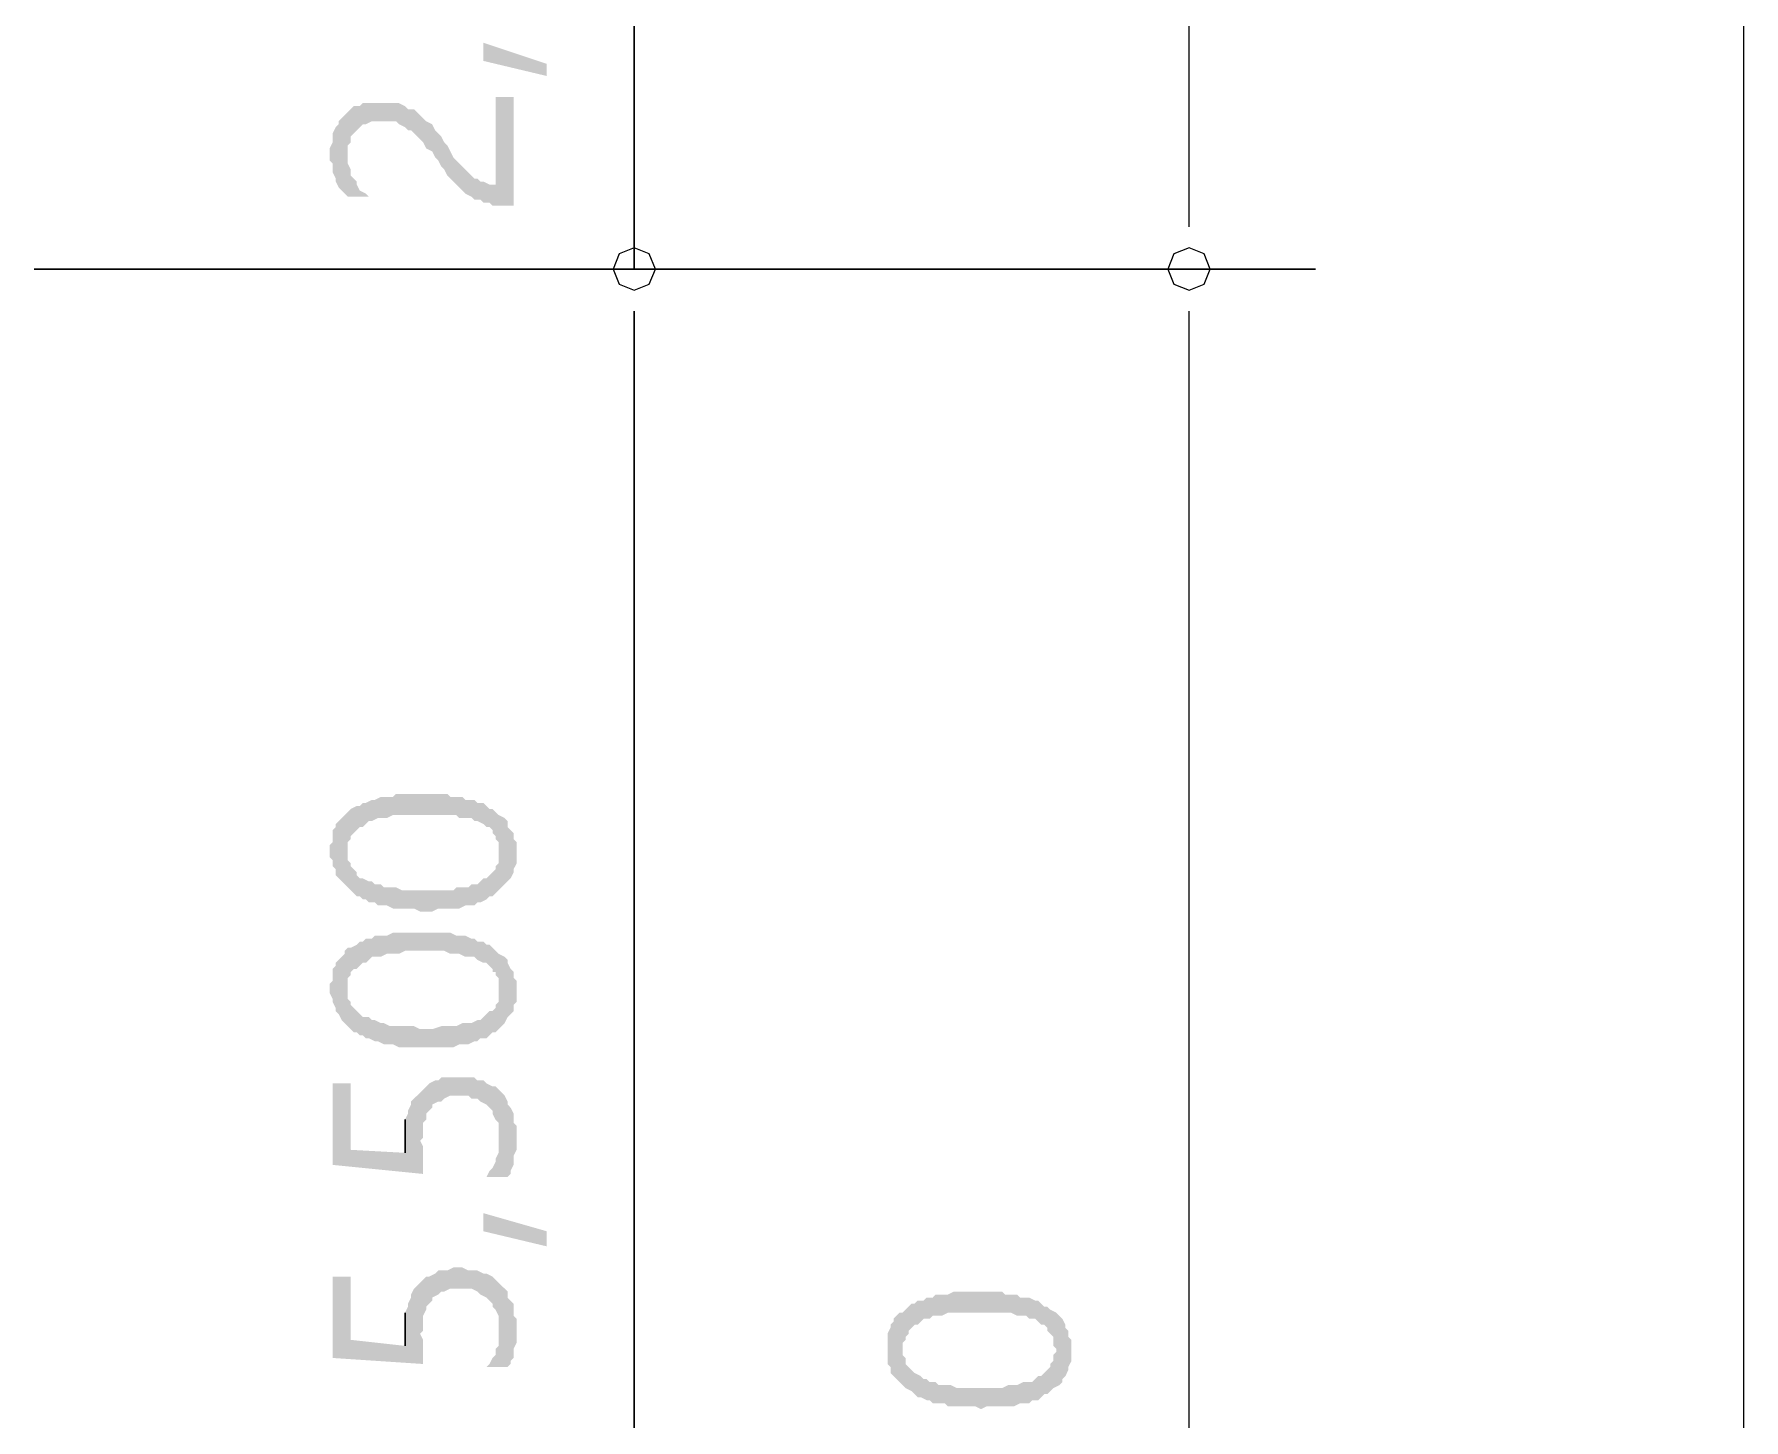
# Model space of a CAD drawing. Header units: millimetres. Extents: x -2246 to 101218, y 0 to 66109.
# Drawn here: x 94768 to 100774, y 21769 to 26635 of the extents above; entities that cross this region are included whole.
import ezdxf

# ---------------------------------------------------------------- set-up
doc = ezdxf.new("R2010")
doc.units = ezdxf.units.MM
doc.layers.add('PDF_솔리드 채우기', color=7, linetype='Continuous')
doc.layers.add('PDF_형상', color=7, linetype='Continuous')

msp = doc.modelspace()

# ---------------------------------------------------------------- hatches: boundary and pattern name
at = {"layer": 'PDF_솔리드 채우기', "transparency": 33554559}
for points in [[(95805.8, 26223.3), (95805.8, 26212.7), (95805.8, 26191.5), (95816.4, 26180.9), (95816.4, 26159.7), (95816.4, 26149.1), (95827, 26128), (95827, 26117.4), (95837.6, 26096.2), (95848.2, 26085.6), (95858.8, 26075), (95869.4, 26212.7), (95869.4, 26223.3), (95869.4, 26244.5), (95880, 26255.1), (95880, 26276.2), (95890.6, 26286.8), (95901.1, 26297.4), (95911.7, 26308), (95922.3, 26318.6), (95932.9, 26318.6), (95954.1, 26329.2), (95964.7, 26329.2), (95985.9, 26329.2), (96007.1, 26329.2), (96017.7, 26329.2), (96038.8, 26329.2), (96049.4, 26318.6), (96070.6, 26308), (96081.2, 26297.4), (96091.8, 26297.4), (96102.4, 26286.8), (96113, 26276.2), (96123.6, 26265.7), (96134.2, 26255.1), (96144.8, 26233.9), (96165.9, 26223.3), (96176.5, 26202.1), (96187.1, 26191.5), (96197.7, 26170.3), (96208.3, 26159.7), (96218.9, 26138.5), (96229.5, 26128), (96240.1, 26117.4), (96250.7, 26106.8), (96261.3, 26096.2), (96271.9, 26085.6), (96282.5, 26075), (96303.6, 26064.4), (96314.2, 26053.8), (96335.4, 26053.8), (96335.4, 26053.8), (96346, 26043.2), (96367.2, 26043.2), (96377.8, 26032.6), (96399, 26032.6), (96420.2, 26032.6), (96451.9, 26032.6), (96451.9, 26413.9), (96388.4, 26413.9), (96388.4, 26106.8), (96377.8, 26106.8), (96367.2, 26106.8), (96346, 26117.4), (96335.4, 26117.4), (96324.8, 26128), (96314.2, 26128), (96293, 26149.1), (96282.5, 26159.7), (96282.5, 26159.7), (96271.9, 26170.3), (96261.3, 26180.9), (96250.7, 26191.5), (96240.1, 26202.1), (96229.5, 26223.3), (96218.9, 26244.5), (96208.3, 26255.1), (96197.7, 26276.2), (96187.1, 26286.8), (96176.5, 26297.4), (96165.9, 26318.6), (96144.8, 26329.2), (96134.2, 26339.8), (96123.6, 26350.4), (96113, 26361), (96102.4, 26371.6), (96102.4, 26371.6), (96081.2, 26371.6), (96070.6, 26382.2), (96049.4, 26392.8), (96038.8, 26392.8), (96017.7, 26392.8), (95996.5, 26392.8), (95985.9, 26392.8), (95975.3, 26392.8), (95964.7, 26392.8), (95943.5, 26392.8), (95922.3, 26392.8), (95911.7, 26382.2), (95890.6, 26382.2), (95880, 26371.6), (95869.4, 26361), (95858.8, 26350.4), (95848.2, 26339.8), (95837.6, 26329.2), (95837.6, 26318.6), (95827, 26308), (95816.4, 26286.8), (95816.4, 26276.2), (95816.4, 26255.1), (95805.8, 26233.9)], [(95805.8, 26223.3), (95805.8, 26212.7), (95805.8, 26191.5), (95816.4, 26180.9), (95816.4, 26159.7), (95816.4, 26149.1), (95827, 26128), (95827, 26117.4), (95837.6, 26096.2), (95848.2, 26085.6), (95858.8, 26075), (95869.4, 26212.7), (95869.4, 26223.3), (95869.4, 26244.5), (95880, 26255.1), (95880, 26276.2), (95890.6, 26286.8), (95901.1, 26297.4), (95911.7, 26308), (95922.3, 26318.6), (95932.9, 26318.6), (95954.1, 26329.2), (95964.7, 26329.2), (95985.9, 26329.2), (96007.1, 26329.2), (96017.7, 26329.2), (96038.8, 26329.2), (96049.4, 26318.6), (96070.6, 26308), (96081.2, 26297.4), (96091.8, 26297.4), (96102.4, 26286.8), (96113, 26276.2), (96123.6, 26265.7), (96134.2, 26255.1), (96144.8, 26233.9), (96165.9, 26223.3), (96176.5, 26202.1), (96187.1, 26191.5), (96197.7, 26170.3), (96208.3, 26159.7), (96218.9, 26138.5), (96229.5, 26128), (96240.1, 26117.4), (96250.7, 26106.8), (96261.3, 26096.2), (96271.9, 26085.6), (96282.5, 26075), (96303.6, 26064.4), (96314.2, 26053.8), (96335.4, 26053.8), (96335.4, 26053.8), (96346, 26043.2), (96367.2, 26043.2), (96377.8, 26032.6), (96399, 26032.6), (96420.2, 26032.6), (96451.9, 26032.6), (96451.9, 26413.9), (96388.4, 26413.9), (96388.4, 26106.8), (96377.8, 26106.8), (96367.2, 26106.8), (96346, 26117.4), (96335.4, 26117.4), (96324.8, 26128), (96314.2, 26128), (96293, 26149.1), (96282.5, 26159.7), (96282.5, 26159.7), (96271.9, 26170.3), (96261.3, 26180.9), (96250.7, 26191.5), (96240.1, 26202.1), (96229.5, 26223.3), (96218.9, 26244.5), (96208.3, 26255.1), (96197.7, 26276.2), (96187.1, 26286.8), (96176.5, 26297.4), (96165.9, 26318.6), (96144.8, 26329.2), (96134.2, 26339.8), (96123.6, 26350.4), (96113, 26361), (96102.4, 26371.6), (96102.4, 26371.6), (96081.2, 26371.6), (96070.6, 26382.2), (96049.4, 26392.8), (96038.8, 26392.8), (96017.7, 26392.8), (95996.5, 26392.8), (95985.9, 26392.8), (95975.3, 26392.8), (95964.7, 26392.8), (95943.5, 26392.8), (95922.3, 26392.8), (95911.7, 26382.2), (95890.6, 26382.2), (95880, 26371.6), (95869.4, 26361), (95858.8, 26350.4), (95848.2, 26339.8), (95837.6, 26329.2), (95837.6, 26318.6), (95827, 26308), (95816.4, 26286.8), (95816.4, 26276.2), (95816.4, 26255.1), (95805.8, 26233.9)], [(95858.8, 26075), (95869.4, 26064.4), (95943.5, 26064.4), (95943.5, 26064.4), (95932.9, 26075), (95911.7, 26085.6), (95901.1, 26106.8), (95901.1, 26117.4), (95890.6, 26128), (95880, 26138.5), (95880, 26159.7), (95869.4, 26180.9), (95869.4, 26191.5), (95869.4, 26212.7)], [(95858.8, 26075), (95869.4, 26064.4), (95943.5, 26064.4), (95943.5, 26064.4), (95932.9, 26075), (95911.7, 26085.6), (95901.1, 26106.8), (95901.1, 26117.4), (95890.6, 26128), (95880, 26138.5), (95880, 26159.7), (95869.4, 26180.9), (95869.4, 26191.5), (95869.4, 26212.7)], [(95805.8, 23765.9), (95805.8, 23765.9), (95805.8, 23744.7), (95816.4, 23734.1), (95816.4, 23712.9), (95827, 23702.4), (95827, 23681.2), (95837.6, 23670.6), (95848.2, 23660), (95858.8, 23649.4), (95869.4, 23638.8), (95869.4, 23765.9), (95869.4, 23765.9), (95869.4, 23776.5), (95869.4, 23787.1), (95869.4, 23797.7), (95880, 23808.3), (95880, 23818.9), (95890.6, 23829.5), (95901.1, 23840.1), (95911.7, 23850.6), (95922.3, 23850.6), (95932.9, 23861.2), (95943.5, 23871.8), (95954.1, 23871.8), (95975.3, 23882.4), (95985.9, 23882.4), (96007.1, 23882.4), (96028.2, 23893), (96049.4, 23893), (96070.6, 23893), (96091.8, 23893), (96113, 23893), (96144.8, 23893), (96155.4, 23893), (96187.1, 23893), (96208.3, 23893), (96229.5, 23893), (96250.7, 23893), (96261.3, 23882.4), (96282.5, 23882.4), (96303.6, 23882.4), (96314.2, 23871.8), (96324.8, 23871.8), (96346, 23861.2), (96356.6, 23850.6), (96367.2, 23850.6), (96377.8, 23840.1), (96377.8, 23829.5), (96388.4, 23818.9), (96388.4, 23808.3), (96399, 23797.7), (96399, 23787.1), (96399, 23776.5), (96399, 23765.9), (96399, 23893), (96388.4, 23903.6), (96377.8, 23914.2), (96367.2, 23914.2), (96356.6, 23924.8), (96346, 23935.4), (96324.8, 23935.4), (96314.2, 23946), (96303.6, 23946), (96282.5, 23946), (96271.9, 23956.6), (96250.7, 23956.6), (96229.5, 23956.6), (96218.9, 23967.2), (96197.7, 23967.2), (96176.5, 23967.2), (96155.4, 23967.2), (96134.2, 23967.2), (96134.2, 23967.2), (96113, 23967.2), (96081.2, 23967.2), (96060, 23967.2), (96038.8, 23967.2), (96028.2, 23956.6), (96007.1, 23956.6), (95985.9, 23956.6), (95964.7, 23946), (95954.1, 23946), (95932.9, 23935.4), (95922.3, 23935.4), (95911.7, 23924.8), (95901.1, 23924.8), (95880, 23914.2), (95869.4, 23903.6), (95858.8, 23893), (95858.8, 23893), (95848.2, 23882.4), (95837.6, 23871.8), (95827, 23861.2), (95827, 23850.6), (95816.4, 23840.1), (95816.4, 23818.9), (95816.4, 23808.3), (95816.4, 23797.7), (95805.8, 23787.1)], [(95805.8, 23765.9), (95805.8, 23765.9), (95805.8, 23744.7), (95816.4, 23734.1), (95816.4, 23712.9), (95827, 23702.4), (95827, 23681.2), (95837.6, 23670.6), (95848.2, 23660), (95858.8, 23649.4), (95869.4, 23638.8), (95869.4, 23765.9), (95869.4, 23765.9), (95869.4, 23776.5), (95869.4, 23787.1), (95869.4, 23797.7), (95880, 23808.3), (95880, 23818.9), (95890.6, 23829.5), (95901.1, 23840.1), (95911.7, 23850.6), (95922.3, 23850.6), (95932.9, 23861.2), (95943.5, 23871.8), (95954.1, 23871.8), (95975.3, 23882.4), (95985.9, 23882.4), (96007.1, 23882.4), (96028.2, 23893), (96049.4, 23893), (96070.6, 23893), (96091.8, 23893), (96113, 23893), (96144.8, 23893), (96155.4, 23893), (96187.1, 23893), (96208.3, 23893), (96229.5, 23893), (96250.7, 23893), (96261.3, 23882.4), (96282.5, 23882.4), (96303.6, 23882.4), (96314.2, 23871.8), (96324.8, 23871.8), (96346, 23861.2), (96356.6, 23850.6), (96367.2, 23850.6), (96377.8, 23840.1), (96377.8, 23829.5), (96388.4, 23818.9), (96388.4, 23808.3), (96399, 23797.7), (96399, 23787.1), (96399, 23776.5), (96399, 23765.9), (96399, 23893), (96388.4, 23903.6), (96377.8, 23914.2), (96367.2, 23914.2), (96356.6, 23924.8), (96346, 23935.4), (96324.8, 23935.4), (96314.2, 23946), (96303.6, 23946), (96282.5, 23946), (96271.9, 23956.6), (96250.7, 23956.6), (96229.5, 23956.6), (96218.9, 23967.2), (96197.7, 23967.2), (96176.5, 23967.2), (96155.4, 23967.2), (96134.2, 23967.2), (96134.2, 23967.2), (96113, 23967.2), (96081.2, 23967.2), (96060, 23967.2), (96038.8, 23967.2), (96028.2, 23956.6), (96007.1, 23956.6), (95985.9, 23956.6), (95964.7, 23946), (95954.1, 23946), (95932.9, 23935.4), (95922.3, 23935.4), (95911.7, 23924.8), (95901.1, 23924.8), (95880, 23914.2), (95869.4, 23903.6), (95858.8, 23893), (95858.8, 23893), (95848.2, 23882.4), (95837.6, 23871.8), (95827, 23861.2), (95827, 23850.6), (95816.4, 23840.1), (95816.4, 23818.9), (95816.4, 23808.3), (95816.4, 23797.7), (95805.8, 23787.1)], [(95869.4, 23638.8), (95880, 23628.2), (95890.6, 23617.6), (95901.1, 23607), (95911.7, 23607), (95922.3, 23596.4), (95932.9, 23596.4), (95943.5, 23585.8), (95964.7, 23585.8), (95975.3, 23575.3), (95996.5, 23575.3), (96007.1, 23575.3), (96028.2, 23564.7), (96049.4, 23564.7), (96070.6, 23564.7), (96081.2, 23564.7), (96102.4, 23564.7), (96123.6, 23554.1), (96144.8, 23554.1), (96165.9, 23554.1), (96187.1, 23564.7), (96208.3, 23564.7), (96229.5, 23564.7), (96240.1, 23564.7), (96261.3, 23564.7), (96282.5, 23575.3), (96293, 23575.3), (96314.2, 23575.3), (96324.8, 23585.8), (96335.4, 23585.8), (96356.6, 23596.4), (96367.2, 23607), (96377.8, 23607), (96388.4, 23617.6), (96399, 23628.2), (96409.6, 23638.8), (96420.2, 23649.4), (96430.8, 23660), (96441.3, 23670.6), (96451.9, 23691.8), (96451.9, 23702.4), (96462.5, 23723.5), (96462.5, 23734.1), (96462.5, 23755.3), (96462.5, 23755.3), (96462.5, 23776.5), (96462.5, 23797.7), (96451.9, 23808.3), (96451.9, 23829.5), (96441.3, 23840.1), (96430.8, 23850.6), (96430.8, 23871.8), (96420.2, 23882.4), (96399, 23893), (96399, 23765.9), (96399, 23755.3), (96399, 23744.7), (96399, 23734.1), (96399, 23723.5), (96388.4, 23712.9), (96388.4, 23702.4), (96377.8, 23691.8), (96367.2, 23681.2), (96356.6, 23670.6), (96346, 23670.6), (96335.4, 23660), (96324.8, 23649.4), (96303.6, 23649.4), (96293, 23638.8), (96271.9, 23638.8), (96250.7, 23638.8), (96240.1, 23628.2), (96218.9, 23628.2), (96197.7, 23628.2), (96165.9, 23628.2), (96144.8, 23628.2), (96123.6, 23628.2), (96102.4, 23628.2), (96081.2, 23628.2), (96060, 23628.2), (96038.8, 23638.8), (96017.7, 23638.8), (95996.5, 23638.8), (95985.9, 23649.4), (95964.7, 23649.4), (95954.1, 23660), (95943.5, 23660), (95922.3, 23670.6), (95911.7, 23670.6), (95901.1, 23681.2), (95901.1, 23691.8), (95890.6, 23702.4), (95880, 23712.9), (95880, 23723.5), (95869.4, 23734.1), (95869.4, 23744.7), (95869.4, 23755.3), (95869.4, 23765.9)], [(95869.4, 23638.8), (95880, 23628.2), (95890.6, 23617.6), (95901.1, 23607), (95911.7, 23607), (95922.3, 23596.4), (95932.9, 23596.4), (95943.5, 23585.8), (95964.7, 23585.8), (95975.3, 23575.3), (95996.5, 23575.3), (96007.1, 23575.3), (96028.2, 23564.7), (96049.4, 23564.7), (96070.6, 23564.7), (96081.2, 23564.7), (96102.4, 23564.7), (96123.6, 23554.1), (96144.8, 23554.1), (96165.9, 23554.1), (96187.1, 23564.7), (96208.3, 23564.7), (96229.5, 23564.7), (96240.1, 23564.7), (96261.3, 23564.7), (96282.5, 23575.3), (96293, 23575.3), (96314.2, 23575.3), (96324.8, 23585.8), (96335.4, 23585.8), (96356.6, 23596.4), (96367.2, 23607), (96377.8, 23607), (96388.4, 23617.6), (96399, 23628.2), (96409.6, 23638.8), (96420.2, 23649.4), (96430.8, 23660), (96441.3, 23670.6), (96451.9, 23691.8), (96451.9, 23702.4), (96462.5, 23723.5), (96462.5, 23734.1), (96462.5, 23755.3), (96462.5, 23755.3), (96462.5, 23776.5), (96462.5, 23797.7), (96451.9, 23808.3), (96451.9, 23829.5), (96441.3, 23840.1), (96430.8, 23850.6), (96430.8, 23871.8), (96420.2, 23882.4), (96399, 23893), (96399, 23765.9), (96399, 23755.3), (96399, 23744.7), (96399, 23734.1), (96399, 23723.5), (96388.4, 23712.9), (96388.4, 23702.4), (96377.8, 23691.8), (96367.2, 23681.2), (96356.6, 23670.6), (96346, 23670.6), (96335.4, 23660), (96324.8, 23649.4), (96303.6, 23649.4), (96293, 23638.8), (96271.9, 23638.8), (96250.7, 23638.8), (96240.1, 23628.2), (96218.9, 23628.2), (96197.7, 23628.2), (96165.9, 23628.2), (96144.8, 23628.2), (96123.6, 23628.2), (96102.4, 23628.2), (96081.2, 23628.2), (96060, 23628.2), (96038.8, 23638.8), (96017.7, 23638.8), (95996.5, 23638.8), (95985.9, 23649.4), (95964.7, 23649.4), (95954.1, 23660), (95943.5, 23660), (95922.3, 23670.6), (95911.7, 23670.6), (95901.1, 23681.2), (95901.1, 23691.8), (95890.6, 23702.4), (95880, 23712.9), (95880, 23723.5), (95869.4, 23734.1), (95869.4, 23744.7), (95869.4, 23755.3), (95869.4, 23765.9)], [(95805.8, 23289.3), (95805.8, 23278.7), (95805.8, 23268.1), (95816.4, 23246.9), (95816.4, 23236.3), (95827, 23215.1), (95827, 23204.5), (95837.6, 23193.9), (95848.2, 23172.8), (95858.8, 23162.2), (95869.4, 23151.6), (95869.4, 23278.7), (95869.4, 23289.3), (95869.4, 23299.9), (95869.4, 23310.4), (95869.4, 23321), (95880, 23331.6), (95880, 23342.2), (95890.6, 23352.8), (95901.1, 23352.8), (95911.7, 23363.4), (95922.3, 23374), (95932.9, 23374), (95943.5, 23384.6), (95954.1, 23395.2), (95975.3, 23395.2), (95985.9, 23395.2), (96007.1, 23405.8), (96028.2, 23405.8), (96049.4, 23405.8), (96070.6, 23416.4), (96091.8, 23416.4), (96113, 23416.4), (96144.8, 23416.4), (96155.4, 23416.4), (96187.1, 23416.4), (96208.3, 23416.4), (96229.5, 23405.8), (96250.7, 23405.8), (96261.3, 23405.8), (96282.5, 23395.2), (96303.6, 23395.2), (96314.2, 23395.2), (96324.8, 23384.6), (96346, 23374), (96356.6, 23374), (96367.2, 23363.4), (96377.8, 23352.8), (96377.8, 23342.2), (96388.4, 23342.2), (96388.4, 23331.6), (96399, 23321), (96399, 23299.9), (96399, 23289.3), (96399, 23278.7), (96399, 23405.8), (96388.4, 23416.4), (96377.8, 23427), (96367.2, 23437.6), (96356.6, 23437.6), (96346, 23448.1), (96324.8, 23448.1), (96314.2, 23458.7), (96303.6, 23458.7), (96282.5, 23469.3), (96271.9, 23469.3), (96250.7, 23469.3), (96229.5, 23479.9), (96218.9, 23479.9), (96197.7, 23479.9), (96176.5, 23479.9), (96155.4, 23479.9), (96134.2, 23479.9), (96134.2, 23479.9), (96113, 23479.9), (96081.2, 23479.9), (96060, 23479.9), (96038.8, 23479.9), (96028.2, 23479.9), (96007.1, 23469.3), (95985.9, 23469.3), (95964.7, 23469.3), (95954.1, 23458.7), (95932.9, 23458.7), (95922.3, 23448.1), (95911.7, 23448.1), (95901.1, 23437.6), (95880, 23427), (95869.4, 23427), (95858.8, 23416.4), (95858.8, 23405.8), (95848.2, 23395.2), (95837.6, 23384.6), (95827, 23374), (95827, 23363.4), (95816.4, 23352.8), (95816.4, 23342.2), (95816.4, 23331.6), (95816.4, 23310.4), (95805.8, 23299.9)], [(95805.8, 23289.3), (95805.8, 23278.7), (95805.8, 23268.1), (95816.4, 23246.9), (95816.4, 23236.3), (95827, 23215.1), (95827, 23204.5), (95837.6, 23193.9), (95848.2, 23172.8), (95858.8, 23162.2), (95869.4, 23151.6), (95869.4, 23278.7), (95869.4, 23289.3), (95869.4, 23299.9), (95869.4, 23310.4), (95869.4, 23321), (95880, 23331.6), (95880, 23342.2), (95890.6, 23352.8), (95901.1, 23352.8), (95911.7, 23363.4), (95922.3, 23374), (95932.9, 23374), (95943.5, 23384.6), (95954.1, 23395.2), (95975.3, 23395.2), (95985.9, 23395.2), (96007.1, 23405.8), (96028.2, 23405.8), (96049.4, 23405.8), (96070.6, 23416.4), (96091.8, 23416.4), (96113, 23416.4), (96144.8, 23416.4), (96155.4, 23416.4), (96187.1, 23416.4), (96208.3, 23416.4), (96229.5, 23405.8), (96250.7, 23405.8), (96261.3, 23405.8), (96282.5, 23395.2), (96303.6, 23395.2), (96314.2, 23395.2), (96324.8, 23384.6), (96346, 23374), (96356.6, 23374), (96367.2, 23363.4), (96377.8, 23352.8), (96377.8, 23342.2), (96388.4, 23342.2), (96388.4, 23331.6), (96399, 23321), (96399, 23299.9), (96399, 23289.3), (96399, 23278.7), (96399, 23405.8), (96388.4, 23416.4), (96377.8, 23427), (96367.2, 23437.6), (96356.6, 23437.6), (96346, 23448.1), (96324.8, 23448.1), (96314.2, 23458.7), (96303.6, 23458.7), (96282.5, 23469.3), (96271.9, 23469.3), (96250.7, 23469.3), (96229.5, 23479.9), (96218.9, 23479.9), (96197.7, 23479.9), (96176.5, 23479.9), (96155.4, 23479.9), (96134.2, 23479.9), (96134.2, 23479.9), (96113, 23479.9), (96081.2, 23479.9), (96060, 23479.9), (96038.8, 23479.9), (96028.2, 23479.9), (96007.1, 23469.3), (95985.9, 23469.3), (95964.7, 23469.3), (95954.1, 23458.7), (95932.9, 23458.7), (95922.3, 23448.1), (95911.7, 23448.1), (95901.1, 23437.6), (95880, 23427), (95869.4, 23427), (95858.8, 23416.4), (95858.8, 23405.8), (95848.2, 23395.2), (95837.6, 23384.6), (95827, 23374), (95827, 23363.4), (95816.4, 23352.8), (95816.4, 23342.2), (95816.4, 23331.6), (95816.4, 23310.4), (95805.8, 23299.9)], [(95869.4, 23151.6), (95880, 23141), (95890.6, 23130.4), (95901.1, 23130.4), (95911.7, 23119.8), (95922.3, 23119.8), (95932.9, 23109.2), (95943.5, 23109.2), (95964.7, 23098.6), (95975.3, 23098.6), (95996.5, 23088), (96007.1, 23088), (96028.2, 23088), (96049.4, 23077.4), (96070.6, 23077.4), (96081.2, 23077.4), (96102.4, 23077.4), (96123.6, 23077.4), (96144.8, 23077.4), (96165.9, 23077.4), (96187.1, 23077.4), (96208.3, 23077.4), (96229.5, 23077.4), (96240.1, 23077.4), (96261.3, 23088), (96282.5, 23088), (96293, 23088), (96314.2, 23098.6), (96324.8, 23098.6), (96335.4, 23109.2), (96356.6, 23109.2), (96367.2, 23119.8), (96377.8, 23130.4), (96388.4, 23130.4), (96399, 23141), (96409.6, 23151.6), (96420.2, 23162.2), (96430.8, 23183.3), (96441.3, 23193.9), (96451.9, 23204.5), (96451.9, 23225.7), (96462.5, 23236.3), (96462.5, 23257.5), (96462.5, 23268.1), (96462.5, 23278.7), (96462.5, 23289.3), (96462.5, 23310.4), (96451.9, 23321), (96451.9, 23342.2), (96441.3, 23352.8), (96430.8, 23374), (96430.8, 23384.6), (96420.2, 23395.2), (96399, 23405.8), (96399, 23278.7), (96399, 23268.1), (96399, 23257.5), (96399, 23246.9), (96399, 23236.3), (96388.4, 23225.7), (96388.4, 23215.1), (96377.8, 23204.5), (96367.2, 23204.5), (96356.6, 23193.9), (96346, 23183.3), (96335.4, 23172.8), (96324.8, 23172.8), (96303.6, 23162.2), (96293, 23162.2), (96271.9, 23162.2), (96250.7, 23151.6), (96240.1, 23151.6), (96218.9, 23151.6), (96197.7, 23151.6), (96165.9, 23141), (96144.8, 23141), (96123.6, 23141), (96102.4, 23151.6), (96081.2, 23151.6), (96060, 23151.6), (96038.8, 23151.6), (96017.7, 23151.6), (95996.5, 23162.2), (95985.9, 23162.2), (95964.7, 23172.8), (95954.1, 23172.8), (95943.5, 23183.3), (95922.3, 23183.3), (95911.7, 23193.9), (95901.1, 23204.5), (95901.1, 23204.5), (95890.6, 23215.1), (95880, 23225.7), (95880, 23236.3), (95869.4, 23246.9), (95869.4, 23257.5), (95869.4, 23268.1), (95869.4, 23278.7)], [(95869.4, 23151.6), (95880, 23141), (95890.6, 23130.4), (95901.1, 23130.4), (95911.7, 23119.8), (95922.3, 23119.8), (95932.9, 23109.2), (95943.5, 23109.2), (95964.7, 23098.6), (95975.3, 23098.6), (95996.5, 23088), (96007.1, 23088), (96028.2, 23088), (96049.4, 23077.4), (96070.6, 23077.4), (96081.2, 23077.4), (96102.4, 23077.4), (96123.6, 23077.4), (96144.8, 23077.4), (96165.9, 23077.4), (96187.1, 23077.4), (96208.3, 23077.4), (96229.5, 23077.4), (96240.1, 23077.4), (96261.3, 23088), (96282.5, 23088), (96293, 23088), (96314.2, 23098.6), (96324.8, 23098.6), (96335.4, 23109.2), (96356.6, 23109.2), (96367.2, 23119.8), (96377.8, 23130.4), (96388.4, 23130.4), (96399, 23141), (96409.6, 23151.6), (96420.2, 23162.2), (96430.8, 23183.3), (96441.3, 23193.9), (96451.9, 23204.5), (96451.9, 23225.7), (96462.5, 23236.3), (96462.5, 23257.5), (96462.5, 23268.1), (96462.5, 23278.7), (96462.5, 23289.3), (96462.5, 23310.4), (96451.9, 23321), (96451.9, 23342.2), (96441.3, 23352.8), (96430.8, 23374), (96430.8, 23384.6), (96420.2, 23395.2), (96399, 23405.8), (96399, 23278.7), (96399, 23268.1), (96399, 23257.5), (96399, 23246.9), (96399, 23236.3), (96388.4, 23225.7), (96388.4, 23215.1), (96377.8, 23204.5), (96367.2, 23204.5), (96356.6, 23193.9), (96346, 23183.3), (96335.4, 23172.8), (96324.8, 23172.8), (96303.6, 23162.2), (96293, 23162.2), (96271.9, 23162.2), (96250.7, 23151.6), (96240.1, 23151.6), (96218.9, 23151.6), (96197.7, 23151.6), (96165.9, 23141), (96144.8, 23141), (96123.6, 23141), (96102.4, 23151.6), (96081.2, 23151.6), (96060, 23151.6), (96038.8, 23151.6), (96017.7, 23151.6), (95996.5, 23162.2), (95985.9, 23162.2), (95964.7, 23172.8), (95954.1, 23172.8), (95943.5, 23183.3), (95922.3, 23183.3), (95911.7, 23193.9), (95901.1, 23204.5), (95901.1, 23204.5), (95890.6, 23215.1), (95880, 23225.7), (95880, 23236.3), (95869.4, 23246.9), (95869.4, 23257.5), (95869.4, 23268.1), (95869.4, 23278.7)], [(95816.4, 22950.3), (95816.4, 22664.3), (96134.2, 22632.6), (96134.2, 22643.1), (96134.2, 22653.7), (96134.2, 22674.9), (96134.2, 22696.1), (96134.2, 22706.7), (96134.2, 22727.9), (96123.6, 22749.1), (96123.6, 22918.5), (96113, 22907.9), (96102.4, 22897.4), (96091.8, 22886.8), (96091.8, 22876.2), (96081.2, 22855), (96081.2, 22844.4), (96070.6, 22823.2), (96070.6, 22706.7), (95880, 22717.3), (95880, 22950.3)], [(95816.4, 22950.3), (95816.4, 22664.3), (96134.2, 22632.6), (96134.2, 22643.1), (96134.2, 22653.7), (96134.2, 22674.9), (96134.2, 22696.1), (96134.2, 22706.7), (96134.2, 22727.9), (96123.6, 22749.1), (96123.6, 22918.5), (96113, 22907.9), (96102.4, 22897.4), (96091.8, 22886.8), (96091.8, 22876.2), (96081.2, 22855), (96081.2, 22844.4), (96070.6, 22823.2), (96070.6, 22706.7), (95880, 22717.3), (95880, 22950.3)], [(96123.6, 22918.5), (96123.6, 22749.1), (96134.2, 22759.7), (96134.2, 22770.2), (96134.2, 22791.4), (96134.2, 22812.6), (96144.8, 22823.2), (96144.8, 22844.4), (96155.4, 22855), (96165.9, 22865.6), (96165.9, 22876.2), (96187.1, 22886.8), (96197.7, 22886.8), (96208.3, 22897.4), (96229.5, 22907.9), (96240.1, 22907.9), (96261.3, 22907.9), (96271.9, 22907.9), (96293, 22907.9), (96303.6, 22897.4), (96324.8, 22897.4), (96335.4, 22886.8), (96356.6, 22876.2), (96367.2, 22865.6), (96377.8, 22855), (96377.8, 22844.4), (96388.4, 22823.2), (96399, 22812.6), (96399, 22791.4), (96399, 22780.8), (96399, 22759.7), (96409.6, 22918.5), (96399, 22929.1), (96388.4, 22939.7), (96377.8, 22939.7), (96356.6, 22950.3), (96346, 22960.9), (96324.8, 22960.9), (96314.2, 22971.5), (96293, 22971.5), (96271.9, 22971.5), (96261.3, 22971.5), (96261.3, 22971.5), (96240.1, 22971.5), (96218.9, 22971.5), (96197.7, 22971.5), (96187.1, 22960.9), (96176.5, 22960.9), (96155.4, 22950.3), (96144.8, 22939.7), (96134.2, 22929.1)], [(96123.6, 22918.5), (96123.6, 22749.1), (96134.2, 22759.7), (96134.2, 22770.2), (96134.2, 22791.4), (96134.2, 22812.6), (96144.8, 22823.2), (96144.8, 22844.4), (96155.4, 22855), (96165.9, 22865.6), (96165.9, 22876.2), (96187.1, 22886.8), (96197.7, 22886.8), (96208.3, 22897.4), (96229.5, 22907.9), (96240.1, 22907.9), (96261.3, 22907.9), (96271.9, 22907.9), (96293, 22907.9), (96303.6, 22897.4), (96324.8, 22897.4), (96335.4, 22886.8), (96356.6, 22876.2), (96367.2, 22865.6), (96377.8, 22855), (96377.8, 22844.4), (96388.4, 22823.2), (96399, 22812.6), (96399, 22791.4), (96399, 22780.8), (96399, 22759.7), (96409.6, 22918.5), (96399, 22929.1), (96388.4, 22939.7), (96377.8, 22939.7), (96356.6, 22950.3), (96346, 22960.9), (96324.8, 22960.9), (96314.2, 22971.5), (96293, 22971.5), (96271.9, 22971.5), (96261.3, 22971.5), (96261.3, 22971.5), (96240.1, 22971.5), (96218.9, 22971.5), (96197.7, 22971.5), (96187.1, 22960.9), (96176.5, 22960.9), (96155.4, 22950.3), (96144.8, 22939.7), (96134.2, 22929.1)], [(96356.6, 22622), (96430.8, 22622), (96441.3, 22632.6), (96441.3, 22643.1), (96451.9, 22664.3), (96451.9, 22674.9), (96451.9, 22696.1), (96462.5, 22717.3), (96462.5, 22738.5), (96462.5, 22759.7), (96462.5, 22759.7), (96462.5, 22780.8), (96462.5, 22802), (96451.9, 22812.6), (96451.9, 22833.8), (96451.9, 22844.4), (96441.3, 22865.6), (96430.8, 22876.2), (96430.8, 22886.8), (96420.2, 22907.9), (96409.6, 22918.5), (96399, 22759.7), (96399, 22759.7), (96399, 22738.5), (96399, 22727.9), (96399, 22706.7), (96388.4, 22685.5), (96388.4, 22674.9), (96377.8, 22653.7), (96367.2, 22643.1)], [(96356.6, 22622), (96430.8, 22622), (96441.3, 22632.6), (96441.3, 22643.1), (96451.9, 22664.3), (96451.9, 22674.9), (96451.9, 22696.1), (96462.5, 22717.3), (96462.5, 22738.5), (96462.5, 22759.7), (96462.5, 22759.7), (96462.5, 22780.8), (96462.5, 22802), (96451.9, 22812.6), (96451.9, 22833.8), (96451.9, 22844.4), (96441.3, 22865.6), (96430.8, 22876.2), (96430.8, 22886.8), (96420.2, 22907.9), (96409.6, 22918.5), (96399, 22759.7), (96399, 22759.7), (96399, 22738.5), (96399, 22727.9), (96399, 22706.7), (96388.4, 22685.5), (96388.4, 22674.9), (96377.8, 22653.7), (96367.2, 22643.1)], [(96123.6, 22251.2), (96123.6, 22071.2), (96134.2, 22081.8), (96134.2, 22102.9), (96134.2, 22113.5), (96134.2, 22134.7), (96144.8, 22155.9), (96144.8, 22166.5), (96155.4, 22177.1), (96165.9, 22187.7), (96165.9, 22198.3), (96187.1, 22208.9), (96197.7, 22219.5), (96208.3, 22219.5), (96229.5, 22230.1), (96240.1, 22230.1), (96261.3, 22230.1), (96271.9, 22230.1), (96293, 22230.1), (96303.6, 22230.1), (96324.8, 22219.5), (96335.4, 22208.9), (96356.6, 22198.3), (96367.2, 22187.7), (96377.8, 22177.1), (96377.8, 22166.5), (96388.4, 22155.9), (96399, 22134.7), (96399, 22124.1), (96399, 22102.9), (96399, 22081.8), (96409.6, 22240.6), (96399, 22251.2), (96388.4, 22261.8), (96377.8, 22272.4), (96356.6, 22283), (96346, 22283), (96324.8, 22293.6), (96314.2, 22293.6), (96293, 22293.6), (96271.9, 22304.2), (96261.3, 22304.2), (96261.3, 22304.2), (96240.1, 22304.2), (96218.9, 22293.6), (96197.7, 22293.6), (96187.1, 22293.6), (96176.5, 22283), (96155.4, 22272.4), (96144.8, 22272.4), (96134.2, 22261.8)], [(96123.6, 22251.2), (96123.6, 22071.2), (96134.2, 22081.8), (96134.2, 22102.9), (96134.2, 22113.5), (96134.2, 22134.7), (96144.8, 22155.9), (96144.8, 22166.5), (96155.4, 22177.1), (96165.9, 22187.7), (96165.9, 22198.3), (96187.1, 22208.9), (96197.7, 22219.5), (96208.3, 22219.5), (96229.5, 22230.1), (96240.1, 22230.1), (96261.3, 22230.1), (96271.9, 22230.1), (96293, 22230.1), (96303.6, 22230.1), (96324.8, 22219.5), (96335.4, 22208.9), (96356.6, 22198.3), (96367.2, 22187.7), (96377.8, 22177.1), (96377.8, 22166.5), (96388.4, 22155.9), (96399, 22134.7), (96399, 22124.1), (96399, 22102.9), (96399, 22081.8), (96409.6, 22240.6), (96399, 22251.2), (96388.4, 22261.8), (96377.8, 22272.4), (96356.6, 22283), (96346, 22283), (96324.8, 22293.6), (96314.2, 22293.6), (96293, 22293.6), (96271.9, 22304.2), (96261.3, 22304.2), (96261.3, 22304.2), (96240.1, 22304.2), (96218.9, 22293.6), (96197.7, 22293.6), (96187.1, 22293.6), (96176.5, 22283), (96155.4, 22272.4), (96144.8, 22272.4), (96134.2, 22261.8)], [(95816.4, 22272.4), (95816.4, 21986.4), (96134.2, 21965.2), (96134.2, 21965.2), (96134.2, 21986.4), (96134.2, 21997), (96134.2, 22018.2), (96134.2, 22039.4), (96134.2, 22050), (96123.6, 22071.2), (96123.6, 22251.2), (96113, 22240.6), (96102.4, 22230.1), (96091.8, 22208.9), (96091.8, 22198.3), (96081.2, 22177.1), (96081.2, 22166.5), (96070.6, 22145.3), (96070.6, 22028.8), (95880, 22050), (95880, 22272.4)], [(95816.4, 22272.4), (95816.4, 21986.4), (96134.2, 21965.2), (96134.2, 21965.2), (96134.2, 21986.4), (96134.2, 21997), (96134.2, 22018.2), (96134.2, 22039.4), (96134.2, 22050), (96123.6, 22071.2), (96123.6, 22251.2), (96113, 22240.6), (96102.4, 22230.1), (96091.8, 22208.9), (96091.8, 22198.3), (96081.2, 22177.1), (96081.2, 22166.5), (96070.6, 22145.3), (96070.6, 22028.8), (95880, 22050), (95880, 22272.4)], [(96356.6, 21954.7), (96430.8, 21954.7), (96441.3, 21965.2), (96441.3, 21975.8), (96451.9, 21986.4), (96451.9, 22007.6), (96451.9, 22018.2), (96462.5, 22039.4), (96462.5, 22060.6), (96462.5, 22081.8), (96462.5, 22081.8), (96462.5, 22102.9), (96462.5, 22124.1), (96451.9, 22134.7), (96451.9, 22155.9), (96451.9, 22177.1), (96441.3, 22187.7), (96430.8, 22198.3), (96430.8, 22219.5), (96420.2, 22230.1), (96409.6, 22240.6), (96399, 22081.8), (96399, 22081.8), (96399, 22060.6), (96399, 22050), (96399, 22028.8), (96388.4, 22018.2), (96388.4, 21997), (96377.8, 21986.4), (96367.2, 21965.2)], [(96356.6, 21954.7), (96430.8, 21954.7), (96441.3, 21965.2), (96441.3, 21975.8), (96451.9, 21986.4), (96451.9, 22007.6), (96451.9, 22018.2), (96462.5, 22039.4), (96462.5, 22060.6), (96462.5, 22081.8), (96462.5, 22081.8), (96462.5, 22102.9), (96462.5, 22124.1), (96451.9, 22134.7), (96451.9, 22155.9), (96451.9, 22177.1), (96441.3, 22187.7), (96430.8, 22198.3), (96430.8, 22219.5), (96420.2, 22230.1), (96409.6, 22240.6), (96399, 22081.8), (96399, 22081.8), (96399, 22060.6), (96399, 22050), (96399, 22028.8), (96388.4, 22018.2), (96388.4, 21997), (96377.8, 21986.4), (96367.2, 21965.2)], [(97765.4, 22018.2), (97765.4, 22018.2), (97765.4, 21997), (97765.4, 21986.4), (97765.4, 21965.2), (97776, 21954.7), (97776, 21933.5), (97786.5, 21922.9), (97797.1, 21912.3), (97807.7, 21901.7), (97818.3, 21891.1), (97818.3, 22018.2), (97818.3, 22018.2), (97818.3, 22028.8), (97818.3, 22039.4), (97828.9, 22050), (97828.9, 22060.6), (97839.5, 22071.2), (97839.5, 22081.8), (97850.1, 22092.4), (97860.7, 22102.9), (97871.3, 22102.9), (97881.9, 22113.5), (97892.5, 22124.1), (97913.6, 22124.1), (97924.2, 22134.7), (97945.4, 22134.7), (97956, 22134.7), (97977.2, 22145.3), (97998.4, 22145.3), (98019.6, 22145.3), (98040.8, 22145.3), (98061.9, 22145.3), (98093.7, 22145.3), (98104.3, 22145.3), (98136.1, 22145.3), (98157.3, 22145.3), (98178.4, 22145.3), (98199.6, 22145.3), (98220.8, 22134.7), (98231.4, 22134.7), (98252.6, 22134.7), (98263.2, 22124.1), (98284.4, 22124.1), (98295, 22113.5), (98305.6, 22102.9), (98316.1, 22102.9), (98326.7, 22092.4), (98326.7, 22081.8), (98337.3, 22071.2), (98347.9, 22060.6), (98347.9, 22050), (98347.9, 22039.4), (98347.9, 22028.8), (98358.5, 22018.2), (98358.5, 22145.3), (98337.3, 22155.9), (98326.7, 22166.5), (98316.1, 22166.5), (98305.6, 22177.1), (98295, 22187.7), (98284.4, 22187.7), (98263.2, 22198.3), (98252.6, 22198.3), (98231.4, 22198.3), (98220.8, 22208.9), (98199.6, 22208.9), (98178.4, 22208.9), (98167.9, 22219.5), (98146.7, 22219.5), (98125.5, 22219.5), (98104.3, 22219.5), (98083.1, 22219.5), (98083.1, 22219.5), (98061.9, 22219.5), (98040.8, 22219.5), (98019.6, 22219.5), (97998.4, 22219.5), (97977.2, 22208.9), (97956, 22208.9), (97934.8, 22208.9), (97924.2, 22198.3), (97903.1, 22198.3), (97892.5, 22187.7), (97871.3, 22187.7), (97860.7, 22177.1), (97850.1, 22177.1), (97839.5, 22166.5), (97828.9, 22155.9), (97818.3, 22145.3), (97807.7, 22145.3), (97797.1, 22134.7), (97786.5, 22124.1), (97786.5, 22113.5), (97776, 22102.9), (97776, 22092.4), (97765.4, 22071.2), (97765.4, 22060.6), (97765.4, 22050), (97765.4, 22039.4)], [(97818.3, 21891.1), (97828.9, 21880.5), (97850.1, 21869.9), (97850.1, 21869.9), (97860.7, 21859.3), (97871.3, 21848.7), (97881.9, 21848.7), (97903.1, 21838.1), (97913.6, 21838.1), (97924.2, 21827.6), (97945.4, 21827.6), (97966.6, 21827.6), (97977.2, 21817), (97998.4, 21817), (98019.6, 21817), (98040.8, 21817), (98051.3, 21817), (98072.5, 21817), (98093.7, 21806.4), (98114.9, 21817), (98136.1, 21817), (98157.3, 21817), (98178.4, 21817), (98199.6, 21817), (98210.2, 21817), (98231.4, 21827.6), (98242, 21827.6), (98263.2, 21827.6), (98273.8, 21838.1), (98295, 21838.1), (98305.6, 21848.7), (98316.1, 21859.3), (98326.7, 21859.3), (98337.3, 21869.9), (98347.9, 21880.5), (98369.1, 21891.1), (98379.7, 21901.7), (98379.7, 21912.3), (98390.3, 21922.9), (98400.9, 21944.1), (98400.9, 21954.7), (98411.5, 21975.8), (98411.5, 21986.4), (98411.5, 22007.6), (98411.5, 22007.6), (98411.5, 22028.8), (98411.5, 22050), (98400.9, 22060.6), (98400.9, 22081.8), (98390.3, 22092.4), (98390.3, 22102.9), (98379.7, 22124.1), (98369.1, 22134.7), (98358.5, 22145.3), (98358.5, 22018.2), (98358.5, 22007.6), (98347.9, 21997), (98347.9, 21986.4), (98347.9, 21975.8), (98337.3, 21965.2), (98337.3, 21954.7), (98326.7, 21944.1), (98316.1, 21933.5), (98305.6, 21922.9), (98295, 21922.9), (98284.4, 21912.3), (98273.8, 21901.7), (98252.6, 21901.7), (98242, 21901.7), (98220.8, 21891.1), (98210.2, 21891.1), (98189, 21891.1), (98167.9, 21880.5), (98146.7, 21880.5), (98114.9, 21880.5), (98093.7, 21880.5), (98072.5, 21880.5), (98051.3, 21880.5), (98030.2, 21880.5), (98009, 21880.5), (97987.8, 21891.1), (97966.6, 21891.1), (97945.4, 21891.1), (97934.8, 21901.7), (97913.6, 21901.7), (97903.1, 21912.3), (97892.5, 21912.3), (97881.9, 21922.9), (97860.7, 21933.5), (97860.7, 21933.5), (97850.1, 21944.1), (97839.5, 21954.7), (97828.9, 21965.2), (97828.9, 21975.8), (97828.9, 21986.4), (97818.3, 21997), (97818.3, 22007.6), (97818.3, 22018.2)]]:
    msp.add_hatch(color=256, dxfattribs=at).paths.add_polyline_path(points)

# ---------------------------------------------------------------- linework, layer by layer
at = {"layer": 'PDF_솔리드 채우기', "lineweight": 5, "transparency": 33554559}
for points in [[(96346, 26604.6), (96568.4, 26530.5), (96346, 26541), (96568.4, 26488.1)], [(96346, 26604.6), (96568.4, 26530.5), (96346, 26541), (96568.4, 26488.1)], [(96346, 22494.9), (96568.4, 22431.3), (96346, 22431.3), (96568.4, 22378.3)], [(96346, 22494.9), (96568.4, 22431.3), (96346, 22431.3), (96568.4, 22378.3)]]:
    msp.add_solid(points, dxfattribs=at)
at = {"layer": 'PDF_형상', "lineweight": 5}
for points in [[(100773.5, 16955.2), (100773.5, 17103.5), (100773.5, 48911.6), (100773.5, 48615)], [(98824.6, 25958.5), (98824.6, 26106.8), (98824.6, 36910.7), (98824.6, 37059)], [(98824.6, 16955.2), (98824.6, 17103.5), (98824.6, 25513.6), (98824.6, 25661.9)]]:
    msp.add_lwpolyline(points, dxfattribs=at)
for points in [[(96875.6, 28511.2), (96875.6, 25810.2)], [(96875.6, 25736), (96928.6, 25757.2), (96949.8, 25810.2), (96928.6, 25863.1), (96875.6, 25884.3), (96822.7, 25863.1), (96801.5, 25810.2), (96822.7, 25757.2)], [(96875.6, 25736), (96928.6, 25757.2), (96949.8, 25810.2), (96928.6, 25863.1), (96875.6, 25884.3), (96822.7, 25863.1), (96801.5, 25810.2), (96822.7, 25757.2)], [(96875.6, 25736), (96928.6, 25757.2), (96949.8, 25810.2), (96928.6, 25863.1), (96875.6, 25884.3), (96822.7, 25863.1), (96801.5, 25810.2), (96822.7, 25757.2)], [(96875.6, 25736), (96928.6, 25757.2), (96949.8, 25810.2), (96928.6, 25863.1), (96875.6, 25884.3), (96822.7, 25863.1), (96801.5, 25810.2), (96822.7, 25757.2)], [(98824.6, 25736), (98877.5, 25757.2), (98898.7, 25810.2), (98877.5, 25863.1), (98824.6, 25884.3), (98771.6, 25863.1), (98750.4, 25810.2), (98771.6, 25757.2)], [(98824.6, 25884.3), (98771.6, 25863.1), (98750.4, 25810.2), (98771.6, 25757.2), (98824.6, 25736), (98877.5, 25757.2), (98898.7, 25810.2), (98877.5, 25863.1)], [(97320.5, 25810.2), (94767.8, 25810.2)], [(97320.5, 25810.2), (94767.8, 25810.2)], [(99269.4, 25810.2), (94767.8, 25810.2)], [(96875.6, 25513.6), (96875.6, 25661.9)], [(96875.6, 25513.6), (96875.6, 25661.9)], [(96875.6, 25206.4), (96875.6, 25513.6), (96875.6, 20609.5), (96875.6, 25513.6)], [(96070.6, 22770.2), (96070.6, 22759.7), (96070.6, 22738.5), (96070.6, 22727.9), (96070.6, 22706.7), (96070.6, 22823.2), (96070.6, 22802), (96070.6, 22791.4)], [(96070.6, 22770.2), (96070.6, 22759.7), (96070.6, 22738.5), (96070.6, 22727.9), (96070.6, 22706.7), (96070.6, 22823.2), (96070.6, 22802), (96070.6, 22791.4)], [(96070.6, 22092.4), (96070.6, 22081.8), (96070.6, 22071.2), (96070.6, 22050), (96070.6, 22028.8), (96070.6, 22145.3), (96070.6, 22134.7), (96070.6, 22113.5)], [(96070.6, 22092.4), (96070.6, 22081.8), (96070.6, 22071.2), (96070.6, 22050), (96070.6, 22028.8), (96070.6, 22145.3), (96070.6, 22134.7), (96070.6, 22113.5)]]:
    msp.add_lwpolyline(points, close=True, dxfattribs=at)

doc.saveas('drawing.dxf')
